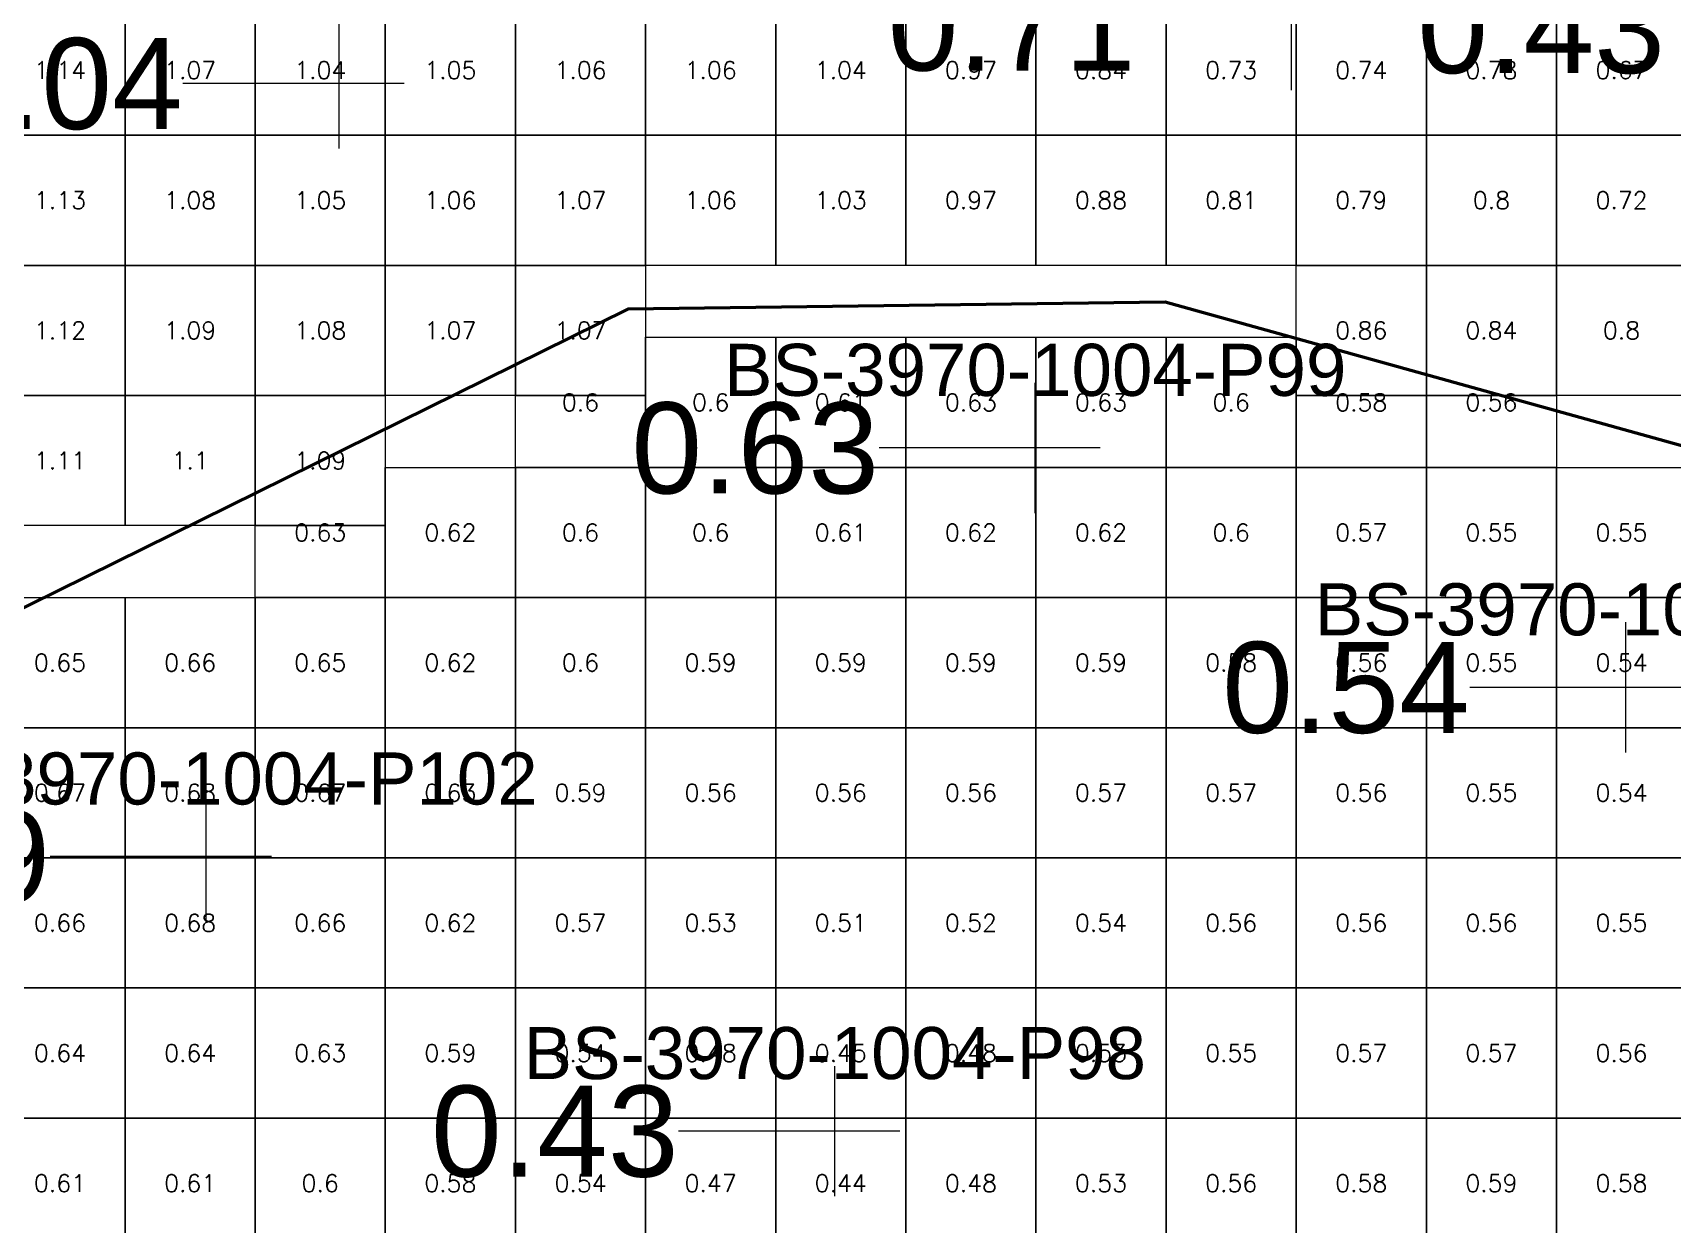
# Model space of a CAD drawing. Header units: inches. Extents: x 469759 to 470079, y 4349683 to 4349873.
# Drawn here: x 469827.66 to 469840.26, y 4349759.32 to 4349768.48 of the extents above; entities that cross this region are included whole.
import ezdxf
from ezdxf.enums import TextEntityAlignment as Align

# ---------------------------------------------------------------- set-up
doc = ezdxf.new("R2010")
doc.units = ezdxf.units.IN
doc.header["$MEASUREMENT"] = 0
for name, color, linetype, lineweight in [('点', 7, 'Continuous', 0), ('爆区方格网', 7, 'Continuous', 0), ('线条', 7, 'Continuous', 0), ('钻孔', 7, 'Continuous', 0)]:
    doc.layers.add(name, color=color, linetype=linetype, lineweight=lineweight)
doc.styles.add('3dmine_textStyle_1', font='txt.shx', dxfattribs={"height": 1, "bigfont": 'gbcbig.shx'})
doc.styles.add('3dmine_textStyle_2', font='arial.ttf', dxfattribs={"height": 1})

msp = doc.modelspace()

# ---------------------------------------------------------------- hatches: boundary and pattern name
at = {"layer": '钻孔', "linetype": 'Continuous', "lineweight": 0, "true_color": 0x0000ff, "extrusion": (0, 1, 0)}
msp.add_hatch(color=5, dxfattribs=at).paths.add_polyline_path([(-469831.01, 3959.95), (-469830.01, 3959.95), (-469830.01, 3972.95), (-469831.01, 3972.95)], flags=0)
at = {"layer": '钻孔', "linetype": 'Continuous', "lineweight": 0, "true_color": 0x00ffff, "extrusion": (0, 1, 0)}
for points in [[(-469836.36, 3959.76), (-469835.36, 3959.76), (-469835.36, 3972.76), (-469836.36, 3972.76)], [(-469840.9, 3959.86), (-469839.9, 3959.86), (-469839.9, 3972.86), (-469840.9, 3972.86)], [(-469829.99, 3960.01), (-469828.99, 3960.01), (-469828.99, 3973.01), (-469829.99, 3973.01)]]:
    msp.add_hatch(color=4, dxfattribs=at).paths.add_polyline_path(points, flags=0)
at = {"layer": '钻孔', "linetype": 'Continuous', "lineweight": 0, "true_color": 0x808080, "extrusion": (0, 1, 0)}
msp.add_hatch(color=8, dxfattribs=at).paths.add_polyline_path([(-469834.82, 3959.75), (-469833.82, 3959.75), (-469833.82, 3972.75), (-469834.82, 3972.75)], flags=0)

# ---------------------------------------------------------------- linework, layer by layer
at = {"color": 5, "linetype": 'Continuous', "lineweight": 50, "elevation": 1987.297}
for points in [[(469817.208, 4349769.309), (469828.454, 4349775.127), (469837.3, 4349777.874), (469846.044, 4349775.075), (469845.59, 4349771.971), (469847.292, 4349769.245), (469850.168, 4349770.343), (469852.439, 4349771.326), (469856.754, 4349771.099), (469861.845, 4349771.213), (469866.414, 4349769.254), (469864.214, 4349766.26), (469858.315, 4349764.574), (469853.994, 4349765.649), (469852.242, 4349767.401), (469842.005, 4349764.839), (469836.359, 4349766.411), (469832.229, 4349766.357), (469826.099, 4349763.33), (469820.476, 4349762.487), (469821.961, 4349767.803), (469817.208, 4349769.309), (469817.208, 4349769.309)], [(469824.272, 4349756.124), (469828.701, 4349753.527), (469831.831, 4349753.068), (469833.358, 4349750.622), (469837.582, 4349745.099), (469842.228, 4349744.294), (469848.28, 4349752.862), (469855.658, 4349756.452), (469851.682, 4349759.72), (469853.994, 4349765.649), (469852.242, 4349767.401), (469842.005, 4349764.839), (469836.359, 4349766.411), (469832.229, 4349766.357), (469826.099, 4349763.33)]]:
    msp.add_lwpolyline(points, dxfattribs=at)
at = {"layer": '点', "color": 138, "linetype": 'Continuous', "lineweight": 0, "true_color": 0x004c4c}
for points, elevation in [([(469837.33, 4349768.04), (469837.33, 4349769.04)], 3972.82), ([(469830.01, 4349767.59), (469830.01, 4349768.59)], 3972.95), ([(469830.51, 4349768.09), (469829.51, 4349768.09)], 3972.95), ([(469835.36, 4349764.79), (469835.36, 4349765.79)], 3972.76), ([(469835.86, 4349765.29), (469834.86, 4349765.29)], 3972.76), ([(469839.9, 4349762.95), (469839.9, 4349763.95)], 3972.86), ([(469840.4, 4349763.45), (469839.4, 4349763.45)], 3972.86), ([(469828.99, 4349761.65), (469828.99, 4349762.65)], 3973.01), ([(469829.49, 4349762.15), (469828.49, 4349762.15)], 3973.01), ([(469833.82, 4349759.54), (469833.82, 4349760.54)], 3972.75), ([(469834.32, 4349760.04), (469833.32, 4349760.04)], 3972.75)]:
    msp.add_lwpolyline(points, dxfattribs=dict(at, elevation=elevation))
at = {"layer": '爆区方格网', "color": 5, "linetype": 'Continuous', "lineweight": 0, "true_color": 0x0000ff, "elevation": 3972.82}
for points in [[(469828.366, 4349767.693), (469827.366, 4349767.693), (469827.366, 4349768.693), (469828.366, 4349768.693), (469828.366, 4349767.693)], [(469829.366, 4349767.693), (469828.366, 4349767.693), (469828.366, 4349768.693), (469829.366, 4349768.693), (469829.366, 4349767.693)], [(469830.366, 4349767.693), (469829.366, 4349767.693), (469829.366, 4349768.693), (469830.366, 4349768.693), (469830.366, 4349767.693)], [(469828.366, 4349766.693), (469827.366, 4349766.693), (469827.366, 4349767.693), (469828.366, 4349767.693), (469828.366, 4349766.693)], [(469829.366, 4349766.693), (469828.366, 4349766.693), (469828.366, 4349767.693), (469829.366, 4349767.693), (469829.366, 4349766.693)], [(469830.366, 4349766.693), (469829.366, 4349766.693), (469829.366, 4349767.693), (469830.366, 4349767.693), (469830.366, 4349766.693)], [(469828.366, 4349765.693), (469827.366, 4349765.693), (469827.366, 4349766.693), (469828.366, 4349766.693), (469828.366, 4349765.693)], [(469829.366, 4349765.693), (469828.366, 4349765.693), (469828.366, 4349766.693), (469829.366, 4349766.693), (469829.366, 4349765.693)], [(469830.366, 4349765.693), (469829.366, 4349765.693), (469829.366, 4349766.693), (469830.366, 4349766.693), (469830.366, 4349765.693)], [(469831.366, 4349765.693), (469830.366, 4349765.693), (469830.366, 4349766.693), (469831.366, 4349766.693), (469831.366, 4349765.693)], [(469828.366, 4349764.693), (469827.366, 4349764.693), (469827.366, 4349765.693), (469828.366, 4349765.693), (469828.366, 4349764.693)], [(469829.366, 4349764.693), (469828.366, 4349764.693), (469828.366, 4349765.693), (469829.366, 4349765.693), (469829.366, 4349764.693)], [(469830.366, 4349764.693), (469829.366, 4349764.693), (469829.366, 4349765.693), (469830.366, 4349765.693), (469830.366, 4349764.693)]]:
    msp.add_lwpolyline(points, dxfattribs=at)
at = {"layer": '爆区方格网', "color": 5, "linetype": 'Continuous', "lineweight": 0, "elevation": 3972.82}
for points in [[(469831.366, 4349767.693), (469830.366, 4349767.693), (469830.366, 4349768.693), (469831.366, 4349768.693), (469831.366, 4349767.693)], [(469832.366, 4349767.693), (469831.366, 4349767.693), (469831.366, 4349768.693), (469832.366, 4349768.693), (469832.366, 4349767.693)], [(469833.366, 4349767.693), (469832.366, 4349767.693), (469832.366, 4349768.693), (469833.366, 4349768.693), (469833.366, 4349767.693)], [(469834.366, 4349767.693), (469833.366, 4349767.693), (469833.366, 4349768.693), (469834.366, 4349768.693), (469834.366, 4349767.693)], [(469835.366, 4349767.693), (469834.366, 4349767.693), (469834.366, 4349768.693), (469835.366, 4349768.693), (469835.366, 4349767.693)], [(469836.366, 4349767.693), (469835.366, 4349767.693), (469835.366, 4349768.693), (469836.366, 4349768.693), (469836.366, 4349767.693)], [(469837.366, 4349767.693), (469836.366, 4349767.693), (469836.366, 4349768.693), (469837.366, 4349768.693), (469837.366, 4349767.693)], [(469838.366, 4349767.693), (469837.366, 4349767.693), (469837.366, 4349768.693), (469838.366, 4349768.693), (469838.366, 4349767.693)], [(469839.366, 4349767.693), (469838.366, 4349767.693), (469838.366, 4349768.693), (469839.366, 4349768.693), (469839.366, 4349767.693)], [(469840.366, 4349767.693), (469839.366, 4349767.693), (469839.366, 4349768.693), (469840.366, 4349768.693), (469840.366, 4349767.693)], [(469831.366, 4349766.693), (469830.366, 4349766.693), (469830.366, 4349767.693), (469831.366, 4349767.693), (469831.366, 4349766.693)], [(469832.366, 4349766.693), (469831.366, 4349766.693), (469831.366, 4349767.693), (469832.366, 4349767.693), (469832.366, 4349766.693)], [(469833.366, 4349766.693), (469832.366, 4349766.693), (469832.366, 4349767.693), (469833.366, 4349767.693), (469833.366, 4349766.693)], [(469834.366, 4349766.693), (469833.366, 4349766.693), (469833.366, 4349767.693), (469834.366, 4349767.693), (469834.366, 4349766.693)], [(469835.366, 4349766.693), (469834.366, 4349766.693), (469834.366, 4349767.693), (469835.366, 4349767.693), (469835.366, 4349766.693)], [(469836.366, 4349766.693), (469835.366, 4349766.693), (469835.366, 4349767.693), (469836.366, 4349767.693), (469836.366, 4349766.693)], [(469837.366, 4349766.693), (469836.366, 4349766.693), (469836.366, 4349767.693), (469837.366, 4349767.693), (469837.366, 4349766.693)], [(469838.366, 4349766.693), (469837.366, 4349766.693), (469837.366, 4349767.693), (469838.366, 4349767.693), (469838.366, 4349766.693)], [(469839.366, 4349766.693), (469838.366, 4349766.693), (469838.366, 4349767.693), (469839.366, 4349767.693), (469839.366, 4349766.693)], [(469840.366, 4349766.693), (469839.366, 4349766.693), (469839.366, 4349767.693), (469840.366, 4349767.693), (469840.366, 4349766.693)], [(469832.366, 4349765.693), (469831.366, 4349765.693), (469831.366, 4349766.693), (469832.366, 4349766.693), (469832.366, 4349765.693)], [(469838.366, 4349765.693), (469837.366, 4349765.693), (469837.366, 4349766.693), (469838.366, 4349766.693), (469838.366, 4349765.693)], [(469839.366, 4349765.693), (469838.366, 4349765.693), (469838.366, 4349766.693), (469839.366, 4349766.693), (469839.366, 4349765.693)], [(469840.366, 4349765.693), (469839.366, 4349765.693), (469839.366, 4349766.693), (469840.366, 4349766.693), (469840.366, 4349765.693)]]:
    msp.add_lwpolyline(points, dxfattribs=at)
at = {"layer": '爆区方格网', "color": 4, "linetype": 'Continuous', "lineweight": 0, "true_color": 0x00ffff, "elevation": 3972.76}
for points in [[(469833.366, 4349765.14), (469832.366, 4349765.14), (469832.366, 4349765.693), (469832.366, 4349766.14), (469833.366, 4349766.14), (469833.366, 4349765.14)], [(469834.366, 4349765.14), (469833.366, 4349765.14), (469833.366, 4349766.14), (469834.366, 4349766.14), (469834.366, 4349765.14)], [(469835.366, 4349765.14), (469834.366, 4349765.14), (469834.366, 4349766.14), (469835.366, 4349766.14), (469835.366, 4349765.14)], [(469836.366, 4349765.14), (469835.366, 4349765.14), (469835.366, 4349766.14), (469836.366, 4349766.14), (469836.366, 4349765.14)], [(469837.366, 4349765.693), (469837.366, 4349765.14), (469836.366, 4349765.14), (469836.366, 4349766.14), (469837.366, 4349766.14), (469837.366, 4349765.693)], [(469832.366, 4349765.14), (469831.366, 4349765.14), (469831.366, 4349765.693), (469832.366, 4349765.693), (469832.366, 4349765.14)], [(469838.366, 4349765.14), (469837.366, 4349765.14), (469837.366, 4349765.693), (469838.366, 4349765.693), (469838.366, 4349765.14)], [(469839.366, 4349765.14), (469838.366, 4349765.14), (469838.366, 4349765.693), (469839.366, 4349765.693), (469839.366, 4349765.14)], [(469831.366, 4349764.14), (469830.366, 4349764.14), (469830.366, 4349764.693), (469830.366, 4349765.14), (469831.366, 4349765.14), (469831.366, 4349764.14)], [(469832.366, 4349764.14), (469831.366, 4349764.14), (469831.366, 4349765.14), (469832.366, 4349765.14), (469832.366, 4349764.14)], [(469833.366, 4349764.14), (469832.366, 4349764.14), (469832.366, 4349765.14), (469833.366, 4349765.14), (469833.366, 4349764.14)], [(469834.366, 4349764.14), (469833.366, 4349764.14), (469833.366, 4349765.14), (469834.366, 4349765.14), (469834.366, 4349764.14)], [(469835.366, 4349764.14), (469834.366, 4349764.14), (469834.366, 4349765.14), (469835.366, 4349765.14), (469835.366, 4349764.14)], [(469836.366, 4349764.14), (469835.366, 4349764.14), (469835.366, 4349765.14), (469836.366, 4349765.14), (469836.366, 4349764.14)], [(469837.366, 4349764.14), (469836.366, 4349764.14), (469836.366, 4349765.14), (469837.366, 4349765.14), (469837.366, 4349764.14)], [(469838.366, 4349764.14), (469837.366, 4349764.14), (469837.366, 4349765.14), (469838.366, 4349765.14), (469838.366, 4349764.14)], [(469839.366, 4349764.14), (469838.366, 4349764.14), (469838.366, 4349765.14), (469839.366, 4349765.14), (469839.366, 4349764.14)], [(469840.366, 4349764.693), (469840.366, 4349764.14), (469839.366, 4349764.14), (469839.366, 4349765.14), (469840.366, 4349765.14), (469840.366, 4349764.693)], [(469830.366, 4349764.14), (469829.366, 4349764.14), (469829.366, 4349764.693), (469830.366, 4349764.693), (469830.366, 4349764.14)], [(469828.366, 4349763.14), (469827.366, 4349763.14), (469827.366, 4349763.693), (469827.366, 4349764.14), (469828.366, 4349764.14), (469828.366, 4349763.14)], [(469829.366, 4349763.14), (469828.366, 4349763.14), (469828.366, 4349764.14), (469829.366, 4349764.14), (469829.366, 4349763.14)], [(469830.366, 4349763.14), (469829.366, 4349763.14), (469829.366, 4349764.14), (469830.366, 4349764.14), (469830.366, 4349763.14)], [(469831.366, 4349763.14), (469830.366, 4349763.14), (469830.366, 4349764.14), (469831.366, 4349764.14), (469831.366, 4349763.14)], [(469832.366, 4349763.14), (469831.366, 4349763.14), (469831.366, 4349764.14), (469832.366, 4349764.14), (469832.366, 4349763.14)], [(469833.366, 4349763.14), (469832.366, 4349763.14), (469832.366, 4349764.14), (469833.366, 4349764.14), (469833.366, 4349763.14)], [(469828.366, 4349762.14), (469827.366, 4349762.14), (469827.366, 4349763.14), (469828.366, 4349763.14), (469828.366, 4349762.14)], [(469829.366, 4349762.14), (469828.366, 4349762.14), (469828.366, 4349763.14), (469829.366, 4349763.14), (469829.366, 4349762.14)], [(469830.366, 4349762.14), (469829.366, 4349762.14), (469829.366, 4349763.14), (469830.366, 4349763.14), (469830.366, 4349762.14)], [(469828.366, 4349761.14), (469827.366, 4349761.14), (469827.366, 4349762.14), (469828.366, 4349762.14), (469828.366, 4349761.14)], [(469829.366, 4349761.14), (469828.366, 4349761.14), (469828.366, 4349762.14), (469829.366, 4349762.14), (469829.366, 4349761.14)], [(469828.366, 4349760.14), (469827.366, 4349760.14), (469827.366, 4349761.14), (469828.366, 4349761.14), (469828.366, 4349760.14)], [(469829.366, 4349760.14), (469828.366, 4349760.14), (469828.366, 4349761.14), (469829.366, 4349761.14), (469829.366, 4349760.14)], [(469828.366, 4349759.14), (469827.366, 4349759.14), (469827.366, 4349760.14), (469828.366, 4349760.14), (469828.366, 4349759.14)], [(469829.366, 4349759.14), (469828.366, 4349759.14), (469828.366, 4349760.14), (469829.366, 4349760.14), (469829.366, 4349759.14)]]:
    msp.add_lwpolyline(points, dxfattribs=at)
at = {"layer": '爆区方格网', "color": 4, "linetype": 'Continuous', "lineweight": 0, "elevation": 3972.76}
for points in [[(469834.366, 4349763.14), (469833.366, 4349763.14), (469833.366, 4349764.14), (469834.366, 4349764.14), (469834.366, 4349763.14)], [(469835.366, 4349763.14), (469834.366, 4349763.14), (469834.366, 4349764.14), (469835.366, 4349764.14), (469835.366, 4349763.14)], [(469836.366, 4349763.14), (469835.366, 4349763.14), (469835.366, 4349764.14), (469836.366, 4349764.14), (469836.366, 4349763.14)], [(469837.366, 4349763.14), (469836.366, 4349763.14), (469836.366, 4349764.14), (469837.366, 4349764.14), (469837.366, 4349763.14)], [(469838.366, 4349763.14), (469837.366, 4349763.14), (469837.366, 4349764.14), (469838.366, 4349764.14), (469838.366, 4349763.14)], [(469839.366, 4349763.14), (469838.366, 4349763.14), (469838.366, 4349764.14), (469839.366, 4349764.14), (469839.366, 4349763.14)], [(469840.366, 4349763.14), (469839.366, 4349763.14), (469839.366, 4349764.14), (469840.366, 4349764.14), (469840.366, 4349763.14)], [(469831.366, 4349762.14), (469830.366, 4349762.14), (469830.366, 4349763.14), (469831.366, 4349763.14), (469831.366, 4349762.14)], [(469832.366, 4349762.14), (469831.366, 4349762.14), (469831.366, 4349763.14), (469832.366, 4349763.14), (469832.366, 4349762.14)], [(469833.366, 4349762.14), (469832.366, 4349762.14), (469832.366, 4349763.14), (469833.366, 4349763.14), (469833.366, 4349762.14)], [(469834.366, 4349762.14), (469833.366, 4349762.14), (469833.366, 4349763.14), (469834.366, 4349763.14), (469834.366, 4349762.14)], [(469835.366, 4349762.14), (469834.366, 4349762.14), (469834.366, 4349763.14), (469835.366, 4349763.14), (469835.366, 4349762.14)], [(469836.366, 4349762.14), (469835.366, 4349762.14), (469835.366, 4349763.14), (469836.366, 4349763.14), (469836.366, 4349762.14)], [(469837.366, 4349762.14), (469836.366, 4349762.14), (469836.366, 4349763.14), (469837.366, 4349763.14), (469837.366, 4349762.14)], [(469838.366, 4349762.14), (469837.366, 4349762.14), (469837.366, 4349763.14), (469838.366, 4349763.14), (469838.366, 4349762.14)], [(469839.366, 4349762.14), (469838.366, 4349762.14), (469838.366, 4349763.14), (469839.366, 4349763.14), (469839.366, 4349762.14)], [(469840.366, 4349762.14), (469839.366, 4349762.14), (469839.366, 4349763.14), (469840.366, 4349763.14), (469840.366, 4349762.14)], [(469830.366, 4349761.14), (469829.366, 4349761.14), (469829.366, 4349762.14), (469830.366, 4349762.14), (469830.366, 4349761.14)], [(469831.366, 4349761.14), (469830.366, 4349761.14), (469830.366, 4349762.14), (469831.366, 4349762.14), (469831.366, 4349761.14)], [(469832.366, 4349761.14), (469831.366, 4349761.14), (469831.366, 4349762.14), (469832.366, 4349762.14), (469832.366, 4349761.14)], [(469833.366, 4349761.14), (469832.366, 4349761.14), (469832.366, 4349762.14), (469833.366, 4349762.14), (469833.366, 4349761.14)], [(469834.366, 4349761.14), (469833.366, 4349761.14), (469833.366, 4349762.14), (469834.366, 4349762.14), (469834.366, 4349761.14)], [(469835.366, 4349761.14), (469834.366, 4349761.14), (469834.366, 4349762.14), (469835.366, 4349762.14), (469835.366, 4349761.14)], [(469836.366, 4349761.14), (469835.366, 4349761.14), (469835.366, 4349762.14), (469836.366, 4349762.14), (469836.366, 4349761.14)], [(469837.366, 4349761.14), (469836.366, 4349761.14), (469836.366, 4349762.14), (469837.366, 4349762.14), (469837.366, 4349761.14)], [(469838.366, 4349761.14), (469837.366, 4349761.14), (469837.366, 4349762.14), (469838.366, 4349762.14), (469838.366, 4349761.14)], [(469839.366, 4349761.14), (469838.366, 4349761.14), (469838.366, 4349762.14), (469839.366, 4349762.14), (469839.366, 4349761.14)], [(469840.366, 4349761.14), (469839.366, 4349761.14), (469839.366, 4349762.14), (469840.366, 4349762.14), (469840.366, 4349761.14)], [(469830.366, 4349760.14), (469829.366, 4349760.14), (469829.366, 4349761.14), (469830.366, 4349761.14), (469830.366, 4349760.14)], [(469831.366, 4349760.14), (469830.366, 4349760.14), (469830.366, 4349761.14), (469831.366, 4349761.14), (469831.366, 4349760.14)], [(469832.366, 4349760.14), (469831.366, 4349760.14), (469831.366, 4349761.14), (469832.366, 4349761.14), (469832.366, 4349760.14)], [(469833.366, 4349760.14), (469832.366, 4349760.14), (469832.366, 4349761.14), (469833.366, 4349761.14), (469833.366, 4349760.14)], [(469834.366, 4349760.14), (469833.366, 4349760.14), (469833.366, 4349761.14), (469834.366, 4349761.14), (469834.366, 4349760.14)], [(469835.366, 4349760.14), (469834.366, 4349760.14), (469834.366, 4349761.14), (469835.366, 4349761.14), (469835.366, 4349760.14)], [(469836.366, 4349760.14), (469835.366, 4349760.14), (469835.366, 4349761.14), (469836.366, 4349761.14), (469836.366, 4349760.14)], [(469837.366, 4349760.14), (469836.366, 4349760.14), (469836.366, 4349761.14), (469837.366, 4349761.14), (469837.366, 4349760.14)], [(469838.366, 4349760.14), (469837.366, 4349760.14), (469837.366, 4349761.14), (469838.366, 4349761.14), (469838.366, 4349760.14)], [(469839.366, 4349760.14), (469838.366, 4349760.14), (469838.366, 4349761.14), (469839.366, 4349761.14), (469839.366, 4349760.14)], [(469840.366, 4349760.14), (469839.366, 4349760.14), (469839.366, 4349761.14), (469840.366, 4349761.14), (469840.366, 4349760.14)], [(469830.366, 4349759.14), (469829.366, 4349759.14), (469829.366, 4349760.14), (469830.366, 4349760.14), (469830.366, 4349759.14)], [(469831.366, 4349759.14), (469830.366, 4349759.14), (469830.366, 4349760.14), (469831.366, 4349760.14), (469831.366, 4349759.14)], [(469832.366, 4349759.14), (469831.366, 4349759.14), (469831.366, 4349760.14), (469832.366, 4349760.14), (469832.366, 4349759.14)], [(469833.366, 4349759.14), (469832.366, 4349759.14), (469832.366, 4349760.14), (469833.366, 4349760.14), (469833.366, 4349759.14)], [(469834.366, 4349759.14), (469833.366, 4349759.14), (469833.366, 4349760.14), (469834.366, 4349760.14), (469834.366, 4349759.14)], [(469835.366, 4349759.14), (469834.366, 4349759.14), (469834.366, 4349760.14), (469835.366, 4349760.14), (469835.366, 4349759.14)], [(469836.366, 4349759.14), (469835.366, 4349759.14), (469835.366, 4349760.14), (469836.366, 4349760.14), (469836.366, 4349759.14)], [(469837.366, 4349759.14), (469836.366, 4349759.14), (469836.366, 4349760.14), (469837.366, 4349760.14), (469837.366, 4349759.14)], [(469838.366, 4349759.14), (469837.366, 4349759.14), (469837.366, 4349760.14), (469838.366, 4349760.14), (469838.366, 4349759.14)], [(469839.366, 4349759.14), (469838.366, 4349759.14), (469838.366, 4349760.14), (469839.366, 4349760.14), (469839.366, 4349759.14)], [(469840.366, 4349759.14), (469839.366, 4349759.14), (469839.366, 4349760.14), (469840.366, 4349760.14), (469840.366, 4349759.14)]]:
    msp.add_lwpolyline(points, dxfattribs=at)
at = {"layer": '线条', "color": 138, "linetype": 'Continuous', "lineweight": 0, "true_color": 0x004c4c}
for points, elevation in [([(469830.01, 4349768.09), (469830.01, 4349768.09), (469830.01, 4349768.09)], 3972.95), ([(469835.36, 4349765.29), (469835.36, 4349765.29), (469835.36, 4349765.29)], 3972.76), ([(469839.9, 4349763.45), (469839.9, 4349763.45), (469839.9, 4349763.45)], 3972.86), ([(469828.99, 4349762.15), (469828.99, 4349762.15), (469828.99, 4349762.15)], 3973.01), ([(469833.82, 4349760.04), (469833.82, 4349760.04), (469833.82, 4349760.04)], 3972.75)]:
    msp.add_lwpolyline(points, dxfattribs=dict(at, elevation=elevation))
at = {"layer": '钻孔', "color": 5, "linetype": 'Continuous', "lineweight": 0, "true_color": 0x0000ff}
for elevation in [3972.95, 3959.95]:
    msp.add_lwpolyline([(469830.01, 4349768.09), (469828.81, 4349768.09)], dxfattribs=dict(at, elevation=elevation))
at = {"layer": '钻孔', "color": 4, "linetype": 'Continuous', "lineweight": 0, "true_color": 0x00ffff}
for points, elevation in [([(469835.36, 4349765.29), (469834.16, 4349765.29)], 3972.76), ([(469835.36, 4349765.29), (469834.16, 4349765.29)], 3959.76), ([(469839.9, 4349763.45), (469838.7, 4349763.45)], 3972.86), ([(469839.9, 4349763.45), (469838.7, 4349763.45)], 3959.86), ([(469828.99, 4349762.15), (469827.79, 4349762.15)], 3973.01), ([(469828.99, 4349762.15), (469827.79, 4349762.15)], 3960.01)]:
    msp.add_lwpolyline(points, dxfattribs=dict(at, elevation=elevation))
at = {"layer": '钻孔', "color": 8, "linetype": 'Continuous', "lineweight": 0, "true_color": 0x808080}
for elevation in [3972.75, 3959.75]:
    msp.add_lwpolyline([(469833.82, 4349760.04), (469832.62, 4349760.04)], dxfattribs=dict(at, elevation=elevation))

# ---------------------------------------------------------------- texts
at = {"color": 5, "linetype": 'Continuous', "lineweight": 0, "true_color": 0x0000ff, "style": '3dmine_textStyle_1'}
for s, p in [('1.14', (469827.866, 4349768.193, 3972.82)), ('1.07', (469828.866, 4349768.193, 3972.82)), ('1.04', (469829.866, 4349768.193, 3972.82)), ('1.05', (469830.866, 4349768.193, 3972.82)), ('1.13', (469827.866, 4349767.193, 3972.82)), ('1.08', (469828.866, 4349767.193, 3972.82)), ('1.05', (469829.866, 4349767.193, 3972.82)), ('1.06', (469830.866, 4349767.193, 3972.82)), ('1.12', (469827.866, 4349766.193, 3972.82)), ('1.09', (469828.866, 4349766.193, 3972.82)), ('1.08', (469829.866, 4349766.193, 3972.82)), ('1.07', (469830.866, 4349766.193, 3972.82)), ('1.07', (469831.866, 4349766.193, 3972.82)), ('1.11', (469827.866, 4349765.193, 3972.82)), ('1.1', (469828.866, 4349765.193, 3972.82)), ('1.09', (469829.866, 4349765.193, 3972.82))]:
    msp.add_text(s, height=0.1333, dxfattribs=at).set_placement(p, align=Align.MIDDLE_CENTER)
at = {"color": 5, "linetype": 'Continuous', "lineweight": 0, "style": '3dmine_textStyle_1'}
for s, p in [('1.06', (469831.866, 4349768.193, 3972.82)), ('1.06', (469832.866, 4349768.193, 3972.82)), ('1.04', (469833.866, 4349768.193, 3972.82)), ('0.97', (469834.866, 4349768.193, 3972.82)), ('0.84', (469835.866, 4349768.193, 3972.82)), ('0.73', (469836.866, 4349768.193, 3972.82)), ('0.74', (469837.866, 4349768.193, 3972.82)), ('0.78', (469838.866, 4349768.193, 3972.82)), ('0.67', (469839.866, 4349768.193, 3972.82)), ('1.07', (469831.866, 4349767.193, 3972.82)), ('1.06', (469832.866, 4349767.193, 3972.82)), ('1.03', (469833.866, 4349767.193, 3972.82)), ('0.97', (469834.866, 4349767.193, 3972.82)), ('0.88', (469835.866, 4349767.193, 3972.82)), ('0.81', (469836.866, 4349767.193, 3972.82)), ('0.79', (469837.866, 4349767.193, 3972.82)), ('0.8', (469838.866, 4349767.193, 3972.82)), ('0.72', (469839.866, 4349767.193, 3972.82)), ('0.86', (469837.866, 4349766.193, 3972.82)), ('0.84', (469838.866, 4349766.193, 3972.82)), ('0.8', (469839.866, 4349766.193, 3972.82))]:
    msp.add_text(s, height=0.1333, dxfattribs=at).set_placement(p, align=Align.MIDDLE_CENTER)
at = {"color": 4, "linetype": 'Continuous', "lineweight": 0, "true_color": 0x00ffff, "style": '3dmine_textStyle_1'}
for s, p in [('0.6', (469831.866, 4349765.64, 3972.76)), ('0.6', (469832.866, 4349765.64, 3972.76)), ('0.61', (469833.866, 4349765.64, 3972.76)), ('0.63', (469834.866, 4349765.64, 3972.76)), ('0.63', (469835.866, 4349765.64, 3972.76)), ('0.6', (469836.866, 4349765.64, 3972.76)), ('0.58', (469837.866, 4349765.64, 3972.76)), ('0.56', (469838.866, 4349765.64, 3972.76)), ('0.63', (469829.866, 4349764.64, 3972.76)), ('0.62', (469830.866, 4349764.64, 3972.76)), ('0.6', (469831.866, 4349764.64, 3972.76)), ('0.6', (469832.866, 4349764.64, 3972.76)), ('0.61', (469833.866, 4349764.64, 3972.76)), ('0.62', (469834.866, 4349764.64, 3972.76)), ('0.62', (469835.866, 4349764.64, 3972.76)), ('0.6', (469836.866, 4349764.64, 3972.76)), ('0.57', (469837.866, 4349764.64, 3972.76)), ('0.55', (469838.866, 4349764.64, 3972.76)), ('0.55', (469839.866, 4349764.64, 3972.76)), ('0.65', (469827.866, 4349763.64, 3972.76)), ('0.66', (469828.866, 4349763.64, 3972.76)), ('0.65', (469829.866, 4349763.64, 3972.76)), ('0.62', (469830.866, 4349763.64, 3972.76)), ('0.6', (469831.866, 4349763.64, 3972.76)), ('0.59', (469832.866, 4349763.64, 3972.76)), ('0.59', (469833.866, 4349763.64, 3972.76)), ('0.59', (469834.866, 4349763.64, 3972.76)), ('0.59', (469835.866, 4349763.64, 3972.76)), ('0.58', (469836.866, 4349763.64, 3972.76)), ('0.56', (469837.866, 4349763.64, 3972.76)), ('0.55', (469838.866, 4349763.64, 3972.76)), ('0.54', (469839.866, 4349763.64, 3972.76)), ('0.67', (469827.866, 4349762.64, 3972.76)), ('0.68', (469828.866, 4349762.64, 3972.76)), ('0.67', (469829.866, 4349762.64, 3972.76)), ('0.63', (469830.866, 4349762.64, 3972.76)), ('0.59', (469831.866, 4349762.64, 3972.76)), ('0.66', (469827.866, 4349761.64, 3972.76)), ('0.68', (469828.866, 4349761.64, 3972.76)), ('0.64', (469827.866, 4349760.64, 3972.76)), ('0.64', (469828.866, 4349760.64, 3972.76)), ('0.61', (469827.866, 4349759.64, 3972.76)), ('0.61', (469828.866, 4349759.64, 3972.76)), ('0.6', (469829.866, 4349759.64, 3972.76))]:
    msp.add_text(s, height=0.1333, dxfattribs=at).set_placement(p, align=Align.MIDDLE_CENTER)
at = {"color": 4, "linetype": 'Continuous', "lineweight": 0, "style": '3dmine_textStyle_1'}
for s, p in [('0.56', (469832.866, 4349762.64, 3972.76)), ('0.56', (469833.866, 4349762.64, 3972.76)), ('0.56', (469834.866, 4349762.64, 3972.76)), ('0.57', (469835.866, 4349762.64, 3972.76)), ('0.57', (469836.866, 4349762.64, 3972.76)), ('0.56', (469837.866, 4349762.64, 3972.76)), ('0.55', (469838.866, 4349762.64, 3972.76)), ('0.54', (469839.866, 4349762.64, 3972.76)), ('0.66', (469829.866, 4349761.64, 3972.76)), ('0.62', (469830.866, 4349761.64, 3972.76)), ('0.57', (469831.866, 4349761.64, 3972.76)), ('0.53', (469832.866, 4349761.64, 3972.76)), ('0.51', (469833.866, 4349761.64, 3972.76)), ('0.52', (469834.866, 4349761.64, 3972.76)), ('0.54', (469835.866, 4349761.64, 3972.76)), ('0.56', (469836.866, 4349761.64, 3972.76)), ('0.56', (469837.866, 4349761.64, 3972.76)), ('0.56', (469838.866, 4349761.64, 3972.76)), ('0.55', (469839.866, 4349761.64, 3972.76)), ('0.63', (469829.866, 4349760.64, 3972.76)), ('0.59', (469830.866, 4349760.64, 3972.76)), ('0.54', (469831.866, 4349760.64, 3972.76)), ('0.48', (469832.866, 4349760.64, 3972.76)), ('0.45', (469833.866, 4349760.64, 3972.76)), ('0.48', (469834.866, 4349760.64, 3972.76)), ('0.53', (469835.866, 4349760.64, 3972.76)), ('0.55', (469836.866, 4349760.64, 3972.76)), ('0.57', (469837.866, 4349760.64, 3972.76)), ('0.57', (469838.866, 4349760.64, 3972.76)), ('0.56', (469839.866, 4349760.64, 3972.76)), ('0.58', (469830.866, 4349759.64, 3972.76)), ('0.54', (469831.866, 4349759.64, 3972.76)), ('0.47', (469832.866, 4349759.64, 3972.76)), ('0.44', (469833.866, 4349759.64, 3972.76)), ('0.48', (469834.866, 4349759.64, 3972.76)), ('0.53', (469835.866, 4349759.64, 3972.76)), ('0.56', (469836.866, 4349759.64, 3972.76)), ('0.58', (469837.866, 4349759.64, 3972.76)), ('0.59', (469838.866, 4349759.64, 3972.76)), ('0.58', (469839.866, 4349759.64, 3972.76))]:
    msp.add_text(s, height=0.1333, dxfattribs=at).set_placement(p, align=Align.MIDDLE_CENTER)
at = {"layer": '钻孔', "color": 4, "linetype": 'Continuous', "lineweight": 0, "true_color": 0x00ffff, "style": '3dmine_textStyle_2'}
for s, p in [('0.71', (469836.13, 4349768.54, 3966.32)), ('0.63', (469834.16, 4349765.29, 3966.26)), ('0.54', (469838.7, 4349763.45, 3966.36)), ('0.69', (469827.79, 4349762.15, 3966.51))]:
    msp.add_text(s, height=0.7, dxfattribs=at).set_placement(p, align=Align.MIDDLE_RIGHT)
at = {"layer": '钻孔', "color": 8, "linetype": 'Continuous', "lineweight": 0, "true_color": 0x808080, "style": '3dmine_textStyle_2'}
for p in [(469840.2, 4349768.52, 3966.49), (469832.62, 4349760.04, 3966.25)]:
    msp.add_text('0.43', height=0.7, dxfattribs=at).set_placement(p, align=Align.MIDDLE_RIGHT)
at = {"layer": '钻孔', "color": 5, "linetype": 'Continuous', "lineweight": 0, "true_color": 0x0000ff, "style": '3dmine_textStyle_2'}
msp.add_text('1.04', height=0.7, dxfattribs=at).set_placement((469828.81, 4349768.09, 3966.45), align=Align.MIDDLE_RIGHT)
at = {"layer": '钻孔', "color": 138, "linetype": 'Continuous', "lineweight": 0, "true_color": 0x004c4c, "style": '3dmine_textStyle_2'}
for s, p in [('BS-3970-1004-P99', (469835.36, 4349765.69, 3972.76)), ('BS-3970-1004-P97', (469839.9, 4349763.85, 3972.86)), ('BS-3970-1004-P102', (469828.99, 4349762.55, 3973.01)), ('BS-3970-1004-P98', (469833.82, 4349760.44, 3972.75))]:
    msp.add_text(s, height=0.4, dxfattribs=at).set_placement(p, align=Align.CENTER)

doc.saveas('drawing.dxf')
